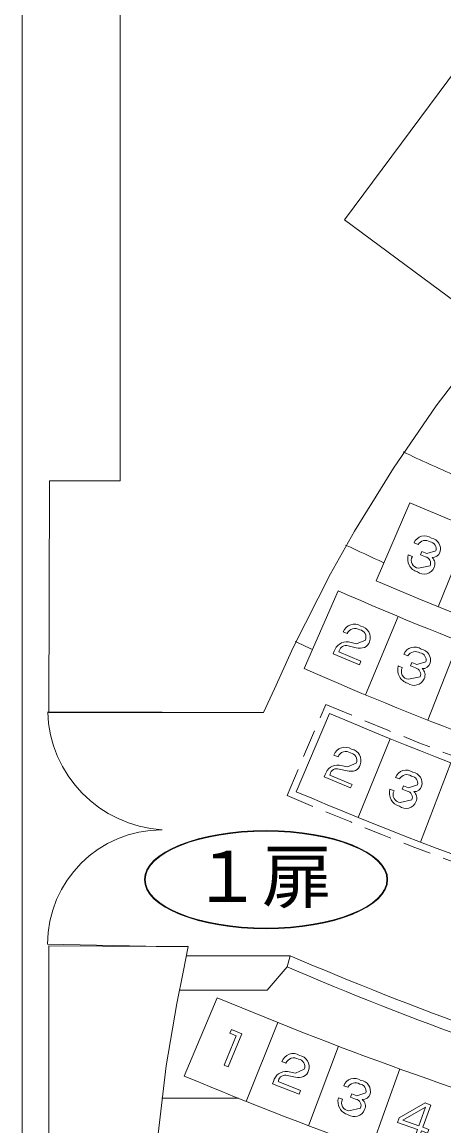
# Model space of a CAD drawing. Units: millimetres on the paper. Extents: x -1 to 280, y -216 to -20.
# Drawn here: x -0.62 to 17.43, y -94.62 to -47.45 of the extents above; entities that cross this region are included whole.
import ezdxf
from ezdxf.enums import TextEntityAlignment as Align

# ---------------------------------------------------------------- set-up
doc = ezdxf.new("R2010")
doc.units = ezdxf.units.MM
doc.linetypes.add('DASHED1', pattern=[1.8, 1.2, -0.6])
for name, color, linetype, lineweight in [('0-0', 7, 'Continuous', 9), ('0-C', 7, 'Continuous', 9), ('0-F', 7, 'Continuous', 9), ('F-F', 7, 'Continuous', 9)]:
    doc.layers.add(name, color=color, linetype=linetype, lineweight=lineweight)
doc.styles.add('HGｺﾞｼｯｸE', font='')
doc.styles.get('HGｺﾞｼｯｸE').set_extended_font_data('HGｺﾞｼｯｸE')

msp = doc.modelspace()

# ---------------------------------------------------------------- linework, layer by layer
at = {"layer": '0-0'}
for p, q in [((14.531, -71.328), (15.966, -67.991)), ((18.547, -69.071), (17.181, -72.435)), ((11.444, -75.078), (12.906, -71.756)), ((15.479, -72.855), (14.082, -76.208)), ((18.073, -73.904), (16.741, -77.285)), ((11.115, -80.341), (12.541, -77.001)), ((15.125, -78.076), (13.761, -81.443)), ((17.728, -79.103), (16.428, -82.495)), ((10.849, -87.349), (6.427, -87.349)), ((6.115, -88.817), (9.863, -88.817)), ((6.323, -92.491), (7.728, -89.143)), ((10.318, -90.203), (8.969, -93.576)), ((12.926, -91.219), (11.636, -94.617)), ((15.55, -92.19), (14.318, -95.608)), ((8.644, -93.444), (5.366, -93.444))]:
    msp.add_line(p, q, dxfattribs=at)
at = {"layer": '0-0', "linetype": 'DASHED1'}
msp.add_line((10.721, -80.499), (12.383, -76.608), dxfattribs=at)
at = {"layer": '0-0'}
msp.add_lwpolyline([(10.849, -87.349), (10.721, -87.828), (9.863, -88.817)], dxfattribs=at)
for centre, radius, start, end in [((69.744, 49.833), 127.664, 244.94933, 246.05429), ((71.036, 60.252), 139.567, 246.76025, 259.39833), ((66.757, 43.255), 125.088, 244.66184, 245.48865), ((71.04, 60.266), 143.214, 246.76007, 259.39815), ((71.138, 60.953), 144.923, 246.30821, 259.58595), ((66.988, 43.823), 130.349, 244.59691, 244.95203), ((71.093, 60.721), 148.322, 246.2871, 259.58769), ((71.205, 60.331), 149.338, 246.86947, 255.45981), ((71.353, 60.704), 153.37, 246.87343, 255.44089), ((68.616, 47.358), 146.571, 246.78864, 260.47749), ((68.661, 47.549), 147.255, 246.82946, 260.47264), ((71.291, 62.41), 164.343, 247.2463, 259.93008), ((71.298, 62.413), 167.979, 247.24427, 259.92805)]:
    msp.add_arc(centre, radius, start, end, dxfattribs=at)
at = {"layer": '0-0', "linetype": 'DASHED1'}
for centre, radius, start, end in [((71.205, 60.331), 149.038, 246.75413, 255.57516), ((71.353, 60.704), 153.67, 246.76154, 255.5527)]:
    msp.add_arc(centre, radius, start, end, dxfattribs=at)
at = {"layer": '0-C'}
for major_axis, ratio in [((5.203, 0), 0.403183), ((5.189, 0), 0.401596), ((5.175, 0), 0.4)]:
    msp.add_ellipse((9.82, -84.099), major_axis=major_axis, ratio=ratio, dxfattribs=at)
at = {"layer": '0-F'}
for p, q in [((16.324, -69.783), (16.152, -69.711)), ((15.906, -70.213), (16.08, -70.285)), ((16.336, -70.787), (16.837, -70.691)), ((13.293, -73.58), (13.122, -73.509)), ((13.675, -74.192), (13.333, -74.11)), ((15.891, -74.535), (15.719, -74.467)), ((15.478, -74.969), (15.653, -75.041)), ((15.915, -75.539), (16.414, -75.437)), ((5.37, -76.936), (0.476, -76.936)), ((12.899, -78.845), (12.726, -78.773)), ((13.286, -79.449), (12.943, -79.374)), ((15.531, -79.797), (15.357, -79.729)), ((15.122, -80.238), (15.297, -80.306)), ((15.563, -80.801), (16.061, -80.695)), ((0.476, -86.859), (5.37, -86.957)), ((0.526, -88.255), (0.526, -118.18)), ((10.673, -91.94), (10.499, -91.872)), ((11.074, -92.538), (10.729, -92.469)), ((13.317, -92.974), (13.142, -92.909)), ((12.916, -93.418), (13.093, -93.487)), ((13.369, -93.975), (13.865, -93.859))]:
    msp.add_line(p, q, dxfattribs=at)
for points in [[(10.981, -74.183), (12.578, -71.026), (13.604, -69.202), (15.268, -66.512), (17.104, -63.853), (18.925, -61.473), (19.861, -60.334), (19.066, -59.621), (18.724, -60.003), (13.18, -55.897), (28.923, -34.741), (28.923, -32.889), (20.995, -32.889), (20.995, -35.77), (3.575, -35.77), (3.575, -67.059), (0.556, -67.059), (0.523, -76.951), (9.711, -76.951), (10.185, -75.942)], [(8.784, -90.682), (8.202, -92.099), (8.028, -92.028), (8.546, -90.767), (8.275, -90.655), (8.34, -90.498)], [(16.866, -93.731), (16.532, -94.681), (16.781, -94.77), (16.725, -94.927), (16.476, -94.838), (16.357, -95.176), (16.183, -95.115), (16.302, -94.777), (15.442, -94.473), (15.511, -94.278), (16.621, -93.643)], [(16.639, -93.82), (15.67, -94.377), (16.358, -94.62)]]:
    msp.add_lwpolyline(points, close=True, dxfattribs=at)
for points in [[(16.641, -70.305), (16.43, -70.216), (16.491, -70.07), (16.703, -70.162), (17.084, -70.052)], [(13.343, -73.942), (13.688, -74.024), (14.069, -73.864)], [(12.951, -74.321), (12.934, -74.362), (13.881, -74.769), (13.815, -74.923), (12.694, -74.444), (12.737, -74.342)], [(16.215, -75.054), (16.002, -74.969), (16.061, -74.822), (16.276, -74.907), (16.655, -74.795)], [(12.951, -79.204), (13.298, -79.282), (13.676, -79.122)], [(12.563, -79.589), (12.546, -79.63), (13.498, -80.027), (13.433, -80.18), (12.307, -79.712), (12.35, -79.61)], [(15.858, -80.316), (15.645, -80.231), (15.702, -80.084), (15.918, -80.169), (16.296, -80.053)], [(12.203, -136.553), (10.297, -132.609), (9.238, -130.061), (7.94, -126.408), (6.821, -122.516), (5.868, -118.092), (5.468, -115.549), (5.132, -112.586), (4.882, -107.39), (4.88, -102.406), (4.954, -98.221), (5.149, -95.44), (5.554, -92.06), (6.002, -89.396), (6.277, -88.05), (6.495, -86.957), (5.37, -86.957), (5.125, -86.957), (0.522, -86.93), (0.526, -88.255)], [(10.733, -92.299), (11.081, -92.37), (11.457, -92.199)], [(10.355, -92.691), (10.338, -92.732), (11.298, -93.108), (11.236, -93.265), (10.101, -92.821), (10.141, -92.719)], [(13.654, -93.483), (13.439, -93.401), (13.495, -93.254), (13.711, -93.336), (14.087, -93.213)]]:
    msp.add_lwpolyline(points, dxfattribs=at)
for centre, radius, start, end in [((16.603, -69.899), 0.489, 52.8523, 157.3825), ((16.636, -69.966), 0.362, 55.9272, 149.5005), ((16.8, -69.962), 0.298, 342.384, 82.5519), ((16.82, -69.967), 0.464, 342.4356, 80.3547), ((16.463, -70.391), 0.585, 162.2711, 253.1278), ((16.959, -70.019), 0.316, 263.382, 343.7319), ((16.371, -70.453), 0.336, 149.881, 264.1188), ((16.582, -70.578), 0.279, 335.9581, 77.7385), ((16.686, -70.604), 0.36, 333.0883, 48.8367), ((16.578, -70.578), 0.469, 232.6447, 336.3423), ((13.596, -73.687), 0.507, 56.1467, 159.3989), ((13.627, -73.732), 0.366, 56.4568, 155.569), ((13.783, -73.736), 0.313, 335.8781, 81.606), ((13.779, -73.754), 0.498, 339.0378, 78.471), ((13.274, -74.497), 0.558, 82.9126, 163.9289), ((13.867, -73.822), 0.392, 294.8359, 343.6999), ((13.235, -74.384), 0.291, 70.2837, 167.6516), ((13.829, -73.549), 0.661, 256.536, 287.8523), ((16.173, -74.649), 0.489, 53.6131, 158.1803), ((16.206, -74.715), 0.362, 56.6842, 150.2381), ((16.37, -74.708), 0.298, 343.1041, 83.1591), ((16.391, -74.714), 0.465, 343.0339, 81.0479), ((16.039, -75.141), 0.586, 162.9275, 253.6867), ((16.53, -74.763), 0.317, 263.968, 344.1561), ((15.946, -75.205), 0.335, 150.6182, 264.7499), ((16.159, -75.327), 0.278, 336.6673, 78.4103), ((16.263, -75.352), 0.36, 333.624, 49.5159), ((16.155, -75.329), 0.468, 233.1503, 336.959), ((5.694, -76.758), 5.22, 181.9552, 266.4413), ((13.202, -78.947), 0.506, 56.6315, 159.958), ((13.234, -78.992), 0.366, 57.1613, 156.3112), ((13.389, -78.995), 0.314, 336.2802, 82.0264), ((13.387, -79.012), 0.497, 339.4232, 79.1015), ((12.888, -79.758), 0.558, 83.5106, 164.5873), ((13.473, -79.081), 0.393, 295.5141, 344.4438), ((12.848, -79.649), 0.291, 70.8751, 168.1479), ((13.44, -78.804), 0.664, 256.6168, 287.7757), ((15.812, -79.91), 0.49, 54.0437, 158.2782), ((15.846, -79.974), 0.361, 57.0779, 150.6704), ((16.009, -79.968), 0.299, 343.5084, 83.4694), ((16.031, -79.973), 0.464, 343.452, 81.5418), ((16.171, -80.022), 0.316, 264.401, 344.8924), ((15.68, -80.404), 0.583, 163.4265, 254.3808), ((15.59, -80.468), 0.335, 151.1276, 265.3654), ((15.806, -80.589), 0.277, 337.2934, 79.0925), ((15.91, -80.612), 0.359, 334.3612, 50.0891), ((15.801, -80.588), 0.468, 233.7279, 337.4625), ((5.368, -86.86), 4.892, 89.985, 179.9824), ((10.978, -92.038), 0.507, 57.8324, 160.8617), ((11.009, -92.082), 0.365, 57.947, 157.097), ((11.168, -92.082), 0.311, 337.8202, 83.5665), ((11.168, -92.096), 0.494, 340.488, 80.7311), ((10.683, -92.855), 0.559, 84.8517, 165.8477), ((11.252, -92.162), 0.394, 296.7246, 345.3915), ((10.64, -92.745), 0.29, 71.9258, 169.3698), ((11.209, -91.887), 0.664, 258.305, 289.3963), ((13.601, -93.08), 0.489, 55.3172, 159.6627), ((13.638, -93.147), 0.365, 58.8976, 151.7943), ((13.798, -93.133), 0.3, 344.4159, 84.4521), ((13.823, -93.136), 0.462, 344.2998, 83.0339), ((13.963, -93.183), 0.315, 265.2407, 345.6108), ((13.482, -93.575), 0.587, 164.5494, 255.2891), ((13.389, -93.642), 0.334, 152.3667, 266.5692), ((13.607, -93.756), 0.277, 338.2069, 80.2114), ((13.71, -93.778), 0.361, 335.5348, 51.078), ((13.601, -93.757), 0.47, 235.1575, 338.7438)]:
    msp.add_arc(centre, radius, start, end, dxfattribs=at)
at = {"layer": 'F-F'}
msp.add_lwpolyline([(279.381, -20.339), (-0.619, -20.339), (-0.619, -216.339)], dxfattribs=at)

# ---------------------------------------------------------------- texts
at = {"layer": '0-C', "style": 'HGｺﾞｼｯｸE'}
msp.add_text('１扉', height=2.199, dxfattribs=at).set_placement((6.649, -85.719), align=Align.BOTTOM_LEFT)

doc.saveas('drawing.dxf')
